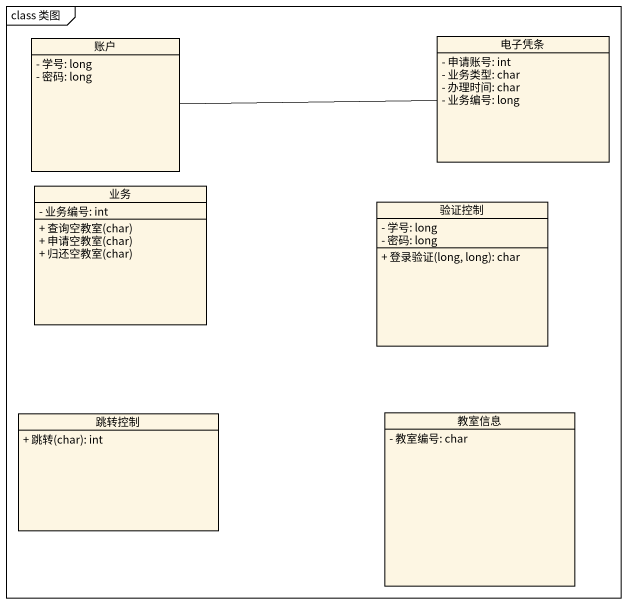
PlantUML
@startuml
mainframe class 类图
hide circle
hide empty members
skinparam classAttributeIconSize 0
class 账户 {
  - 学号: long
  - 密码: long
}
class 电子凭条 {
  - 申请账号: int
  - 业务类型: char
  - 办理时间: char
  - 业务编号: long
}
class 业务 {
  - 业务编号: int
  + 查询空教室(char)
  + 申请空教室(char)
  + 归还空教室(char)
}
class 验证控制 {
  - 学号: long
  - 密码: long
  + 登录验证(long, long): char
}
class 跳转控制 {
  + 跳转(char): int
}
class 教室信息 {
  - 教室编号: char
}
账户 -right- 电子凭条
@enduml
